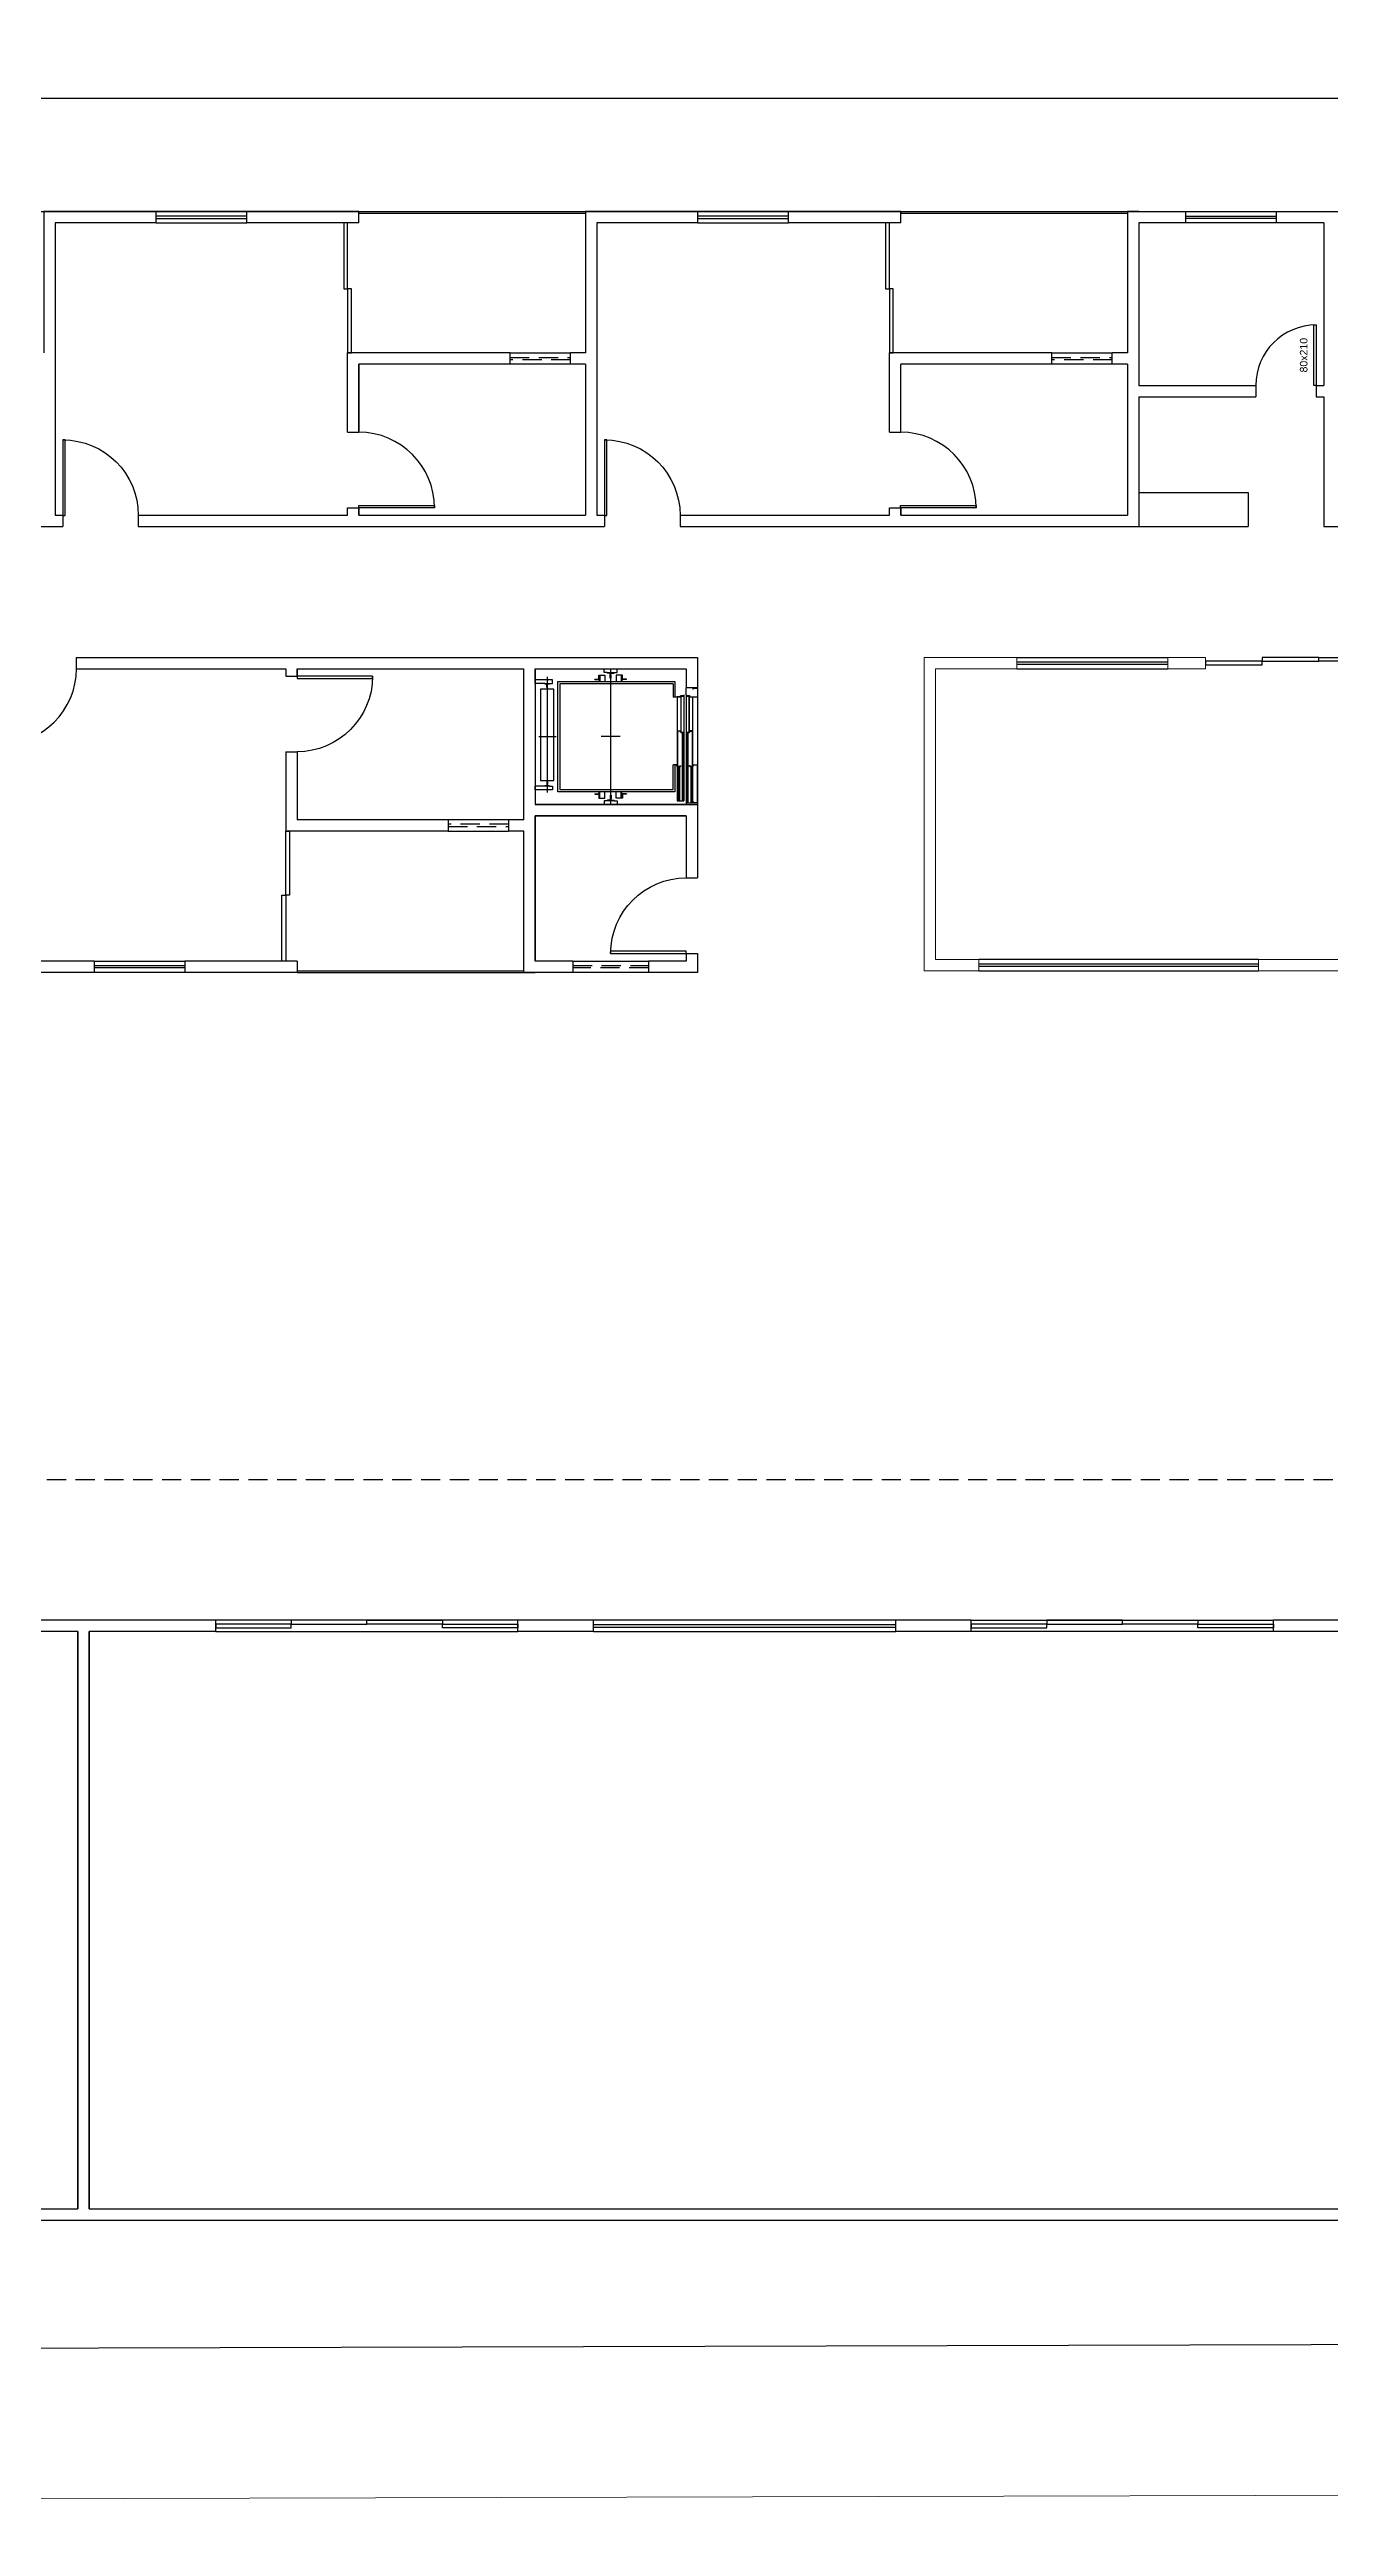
# Model space of a CAD drawing. Header units: centimetres. Extents: x 0 to 1302389, y -144212 to 85618.
# Drawn here: x 649774 to 651468, y -73293 to -70014 of the extents above; entities that cross this region are included whole.
import ezdxf
from ezdxf.enums import TextEntityAlignment as Align

# ---------------------------------------------------------------- set-up
doc = ezdxf.new("R2010")
doc.units = ezdxf.units.CM
doc.header["$LTSCALE"] = 4
for name, pattern in [('DASHED2', [9.525, 6.35, -3.175]), ('LTYPE_4', [112.5, 56.25, -56.25]), ('LTYPE_6', [168.75, 112.5, -28.125, 0, -28.125])]:
    doc.linetypes.add(name, pattern=pattern)
for name, color, linetype in [('0.1', 1, 'Continuous'), ('0.2', 2, 'Continuous'), ('0.6', 6, 'Continuous'), ('02-CONT', 2, 'Continuous'), ('08', 8, 'Continuous'), ('LIMITE-L', 7, 'Continuous'), ('PROJEÇÕES', 1, 'DASHED2')]:
    doc.layers.add(name, color=color, linetype=linetype)
doc.layers.add('P-MEIOFIO', color=171, linetype='Continuous', lineweight=9)
doc.styles.add('2mm 1-50', font='arial.ttf', dxfattribs={"height": 0.1})

# ---------------------------------------------------------------- blocks, each defined once
blk = doc.blocks.new('80d')
blk.add_lwpolyline([(35.6, -13.7), (35.6, 66.3), (38.6, 66.3), (38.6, -13.7)], close=True)
at = {"color": 1}
blk.add_arc((38.6, -13.7), 80, 90, 180, dxfattribs=at)
blk = doc.blocks.new('1_00e-flat-4')
at = {"color": 1}
blk.add_arc((28.4, -52.3), 100, 90, 180, dxfattribs=at)
at = {"layer": '02-CONT'}
blk.add_lwpolyline([(28.4, -52.3), (25.4, -52.3), (25.4, 47.7), (28.4, 47.7)], close=True, dxfattribs=at)

msp = doc.modelspace()

# ---------------------------------------------------------------- linework, layer by layer
at = {"layer": '0.1'}
for p, q in [((650035.421, -70228.744), (649915.421, -70228.744)), ((650183.921, -70228.744), (650483.921, -70228.744)), ((650183.921, -70230.744), (650483.921, -70230.744)), ((650752.421, -70228.744), (650632.421, -70228.744)), ((650900.921, -70228.744), (651200.921, -70228.744)), ((650900.921, -70230.744), (651200.921, -70230.744)), ((651278.421, -70228.744), (651398.421, -70228.744)), ((649915.421, -70243.744), (650035.421, -70243.744)), ((650632.421, -70243.744), (650752.421, -70243.744)), ((651398.421, -70243.744), (651278.421, -70243.744)), ((650383.921, -70415.744), (650463.921, -70415.744)), ((651100.921, -70415.744), (651180.921, -70415.744)), ((650463.921, -70430.744), (650383.921, -70430.744)), ((651180.921, -70430.744), (651100.921, -70430.744)), ((651215.921, -70600.744), (651360.921, -70600.744)), ((651360.921, -70600.744), (651360.921, -70645.744)), ((651215.921, -70645.744), (651360.921, -70645.744)), ((651054.473, -70818.744), (651254.473, -70818.744)), ((651054.473, -70833.744), (651254.473, -70833.744)), ((650631.995, -70859.244), (650631.995, -71011.244)), ((650381.995, -71033.744), (650301.995, -71033.744)), ((650301.995, -71048.744), (650381.995, -71048.744)), ((649833.495, -71220.744), (649953.495, -71220.744)), ((649953.495, -71235.744), (649833.495, -71235.744)), ((650101.995, -71233.744), (650401.995, -71233.744)), ((650101.995, -71235.744), (650401.995, -71235.744)), ((650466.995, -71220.744), (650566.995, -71220.744)), ((650566.995, -71235.744), (650466.995, -71235.744)), ((651374.473, -71218.744), (651004.473, -71218.744)), ((651004.473, -71233.744), (651374.473, -71233.744)), ((650394.389, -72093.348), (649994.389, -72093.348)), ((650894.389, -72093.348), (650494.389, -72093.348)), ((650994.389, -72093.348), (651394.389, -72093.348)), ((649994.389, -72108.348), (650394.389, -72108.348)), ((650494.389, -72108.348), (650894.389, -72108.348)), ((651394.389, -72108.348), (650994.389, -72108.348))]:
    msp.add_line(p, q, dxfattribs=at)
at = {"layer": '0.2'}
for p, q in [((650035.421, -70234.744), (649915.421, -70234.744)), ((649915.421, -70237.744), (650035.421, -70237.744)), ((650752.421, -70234.744), (650632.421, -70234.744)), ((650632.421, -70237.744), (650752.421, -70237.744)), ((651278.421, -70234.744), (651398.421, -70234.744)), ((651398.421, -70237.744), (651278.421, -70237.744)), ((651054.473, -70824.744), (651254.473, -70824.744)), ((651054.473, -70827.744), (651254.473, -70827.744)), ((649833.495, -71226.744), (649953.495, -71226.744)), ((649953.495, -71229.744), (649833.495, -71229.744)), ((651374.473, -71224.744), (651004.473, -71224.744)), ((651004.473, -71227.744), (651374.473, -71227.744)), ((650894.389, -72099.348), (650494.389, -72099.348)), ((650494.389, -72102.348), (650894.389, -72102.348))]:
    msp.add_line(p, q, dxfattribs=at)
at = {"layer": '0.2', "linetype": 'DASHED2'}
for p, q in [((650383.921, -70421.744), (650463.921, -70421.744)), ((650463.921, -70424.744), (650383.921, -70424.744)), ((651100.921, -70421.744), (651180.921, -70421.744)), ((651180.921, -70424.744), (651100.921, -70424.744)), ((650381.995, -71039.744), (650301.995, -71039.744)), ((650301.995, -71042.744), (650381.995, -71042.744)), ((650466.995, -71226.744), (650566.995, -71226.744)), ((650566.995, -71229.744), (650466.995, -71229.744))]:
    msp.add_line(p, q, dxfattribs=at)
at = {"layer": '0.2'}
for points in [[(650163.921, -70330.744), (650168.921, -70330.744), (650168.921, -70243.744), (650163.921, -70243.744)], [(650880.921, -70330.744), (650885.921, -70330.744), (650885.921, -70243.744), (650880.921, -70243.744)], [(650168.921, -70415.744), (650173.921, -70415.744), (650173.921, -70330.744), (650168.921, -70330.744)], [(650885.921, -70415.744), (650890.921, -70415.744), (650890.921, -70330.744), (650885.921, -70330.744)], [(651379.473, -70823.744), (651454.473, -70823.744), (651454.473, -70818.744), (651379.473, -70818.744)], [(651529.473, -70823.744), (651454.473, -70823.744), (651454.473, -70818.744), (651529.473, -70818.744)], [(651304.473, -70828.744), (651379.473, -70828.744), (651379.473, -70823.744), (651304.473, -70823.744)], [(650086.995, -71048.744), (650091.995, -71048.744), (650091.995, -71133.744), (650086.995, -71133.744)], [(650081.995, -71133.744), (650086.995, -71133.744), (650086.995, -71220.744), (650081.995, -71220.744)], [(649994.389, -72103.348), (650094.389, -72103.348), (650094.389, -72098.348), (649994.389, -72098.348)], [(650094.389, -72098.348), (650194.389, -72098.348), (650194.389, -72093.348), (650094.389, -72093.348)], [(650294.389, -72098.348), (650194.389, -72098.348), (650194.389, -72093.348), (650294.389, -72093.348)], [(650394.389, -72103.348), (650294.389, -72103.348), (650294.389, -72098.348), (650394.389, -72098.348)], [(650994.389, -72103.348), (651094.389, -72103.348), (651094.389, -72098.348), (650994.389, -72098.348)], [(651094.389, -72098.348), (651194.389, -72098.348), (651194.389, -72093.348), (651094.389, -72093.348)], [(651294.389, -72098.348), (651194.389, -72098.348), (651194.389, -72093.348), (651294.389, -72093.348)], [(651394.389, -72103.348), (651294.389, -72103.348), (651294.389, -72098.348), (651394.389, -72098.348)]]:
    msp.add_lwpolyline(points, close=True, dxfattribs=at)
at = {"layer": '0.6'}
for p, q in [((649915.421, -70243.744), (649915.421, -70228.744)), ((650035.421, -70243.744), (650035.421, -70228.744)), ((650632.421, -70243.744), (650632.421, -70228.744)), ((650752.421, -70243.744), (650752.421, -70228.744)), ((651278.421, -70243.744), (651278.421, -70228.744)), ((651398.421, -70243.744), (651398.421, -70228.744)), ((650383.921, -70430.744), (650383.921, -70415.744)), ((650463.921, -70430.744), (650463.921, -70415.744)), ((651100.921, -70430.744), (651100.921, -70415.744)), ((651180.921, -70430.744), (651180.921, -70415.744)), ((651215.921, -70458.744), (651370.921, -70458.744)), ((651370.921, -70458.744), (651370.921, -70473.744)), ((651450.921, -70458.744), (651450.921, -70473.744)), ((651450.921, -70458.744), (651460.921, -70458.744)), ((651215.921, -70473.744), (651370.921, -70473.744)), ((651450.921, -70473.744), (651460.921, -70473.744)), ((650168.921, -70520.744), (650183.921, -70520.744)), ((650885.921, -70520.744), (650900.921, -70520.744)), ((650168.921, -70620.744), (650183.921, -70620.744)), ((650885.921, -70620.744), (650900.921, -70620.744)), ((649791.921, -70630.744), (649791.921, -70645.744)), ((649891.921, -70630.744), (649891.921, -70645.744)), ((650508.921, -70630.744), (650508.921, -70645.744)), ((650608.921, -70630.744), (650608.921, -70645.744)), ((649809.995, -70833.744), (649809.995, -70818.744)), ((650086.995, -70843.744), (650101.995, -70843.744)), ((650416.995, -70833.744), (650416.995, -71013.744)), ((650086.995, -70943.744), (650101.995, -70943.744)), ((650301.995, -71033.744), (650301.995, -71048.744)), ((650381.995, -71033.744), (650381.995, -71048.744)), ((650416.995, -71028.744), (650416.995, -71220.744)), ((650616.995, -71110.744), (650631.995, -71110.744)), ((650616.995, -71210.744), (650631.995, -71210.744)), ((649833.495, -71220.744), (649833.495, -71235.744)), ((649953.495, -71220.744), (649953.495, -71235.744)), ((650401.995, -71235.744), (650416.995, -71235.744)), ((650466.995, -71220.744), (650466.995, -71235.744)), ((650566.995, -71220.744), (650566.995, -71235.744)), ((649994.389, -72108.348), (649994.389, -72093.348)), ((650394.389, -72108.348), (650394.389, -72093.348)), ((650494.389, -72108.348), (650494.389, -72093.348)), ((650894.389, -72108.348), (650894.389, -72093.348)), ((650994.389, -72108.348), (650994.389, -72093.348)), ((651394.389, -72108.348), (651394.389, -72093.348))]:
    msp.add_line(p, q, dxfattribs=at)
at = {"layer": '0.6', "lineweight": 9}
for p, q in [((651054.473, -70818.744), (651054.473, -70833.744)), ((651254.473, -70818.744), (651254.473, -70833.744)), ((651304.473, -70818.744), (651304.473, -70833.744)), ((651004.473, -71218.744), (651004.473, -71233.744)), ((651374.473, -71218.744), (651374.473, -71233.744))]:
    msp.add_line(p, q, dxfattribs=at)
at = {"layer": '0.6'}
for points in [[(649049.921, -70228.744), (651278.421, -70228.744)], [(649915.421, -70228.744), (649766.921, -70228.744), (649766.921, -70415.744)], [(650183.921, -70243.744), (650183.921, -70228.744), (650035.421, -70228.744)], [(650632.421, -70228.744), (650483.921, -70228.744), (650483.921, -70415.744)], [(650900.921, -70243.744), (650900.921, -70228.744), (650752.421, -70228.744)], [(651200.921, -70228.744), (651200.921, -70415.744)], [(651215.921, -70228.744), (651200.921, -70228.744), (651200.921, -70230.744)], [(651398.421, -70228.744), (651505.921, -70228.744)], [(649915.421, -70243.744), (649781.921, -70243.744), (649781.921, -70630.744), (649791.921, -70630.744)], [(650183.921, -70243.744), (650035.421, -70243.744)], [(650632.421, -70243.744), (650498.921, -70243.744), (650498.921, -70630.744), (650508.921, -70630.744)], [(650900.921, -70243.744), (650752.421, -70243.744)], [(651278.421, -70243.744), (651215.921, -70243.744), (651215.921, -70458.744)], [(651460.921, -70243.744), (651398.421, -70243.744)], [(651460.921, -70243.744), (651460.921, -70458.744)], [(650168.921, -70520.744), (650168.921, -70415.744)], [(650383.921, -70415.744), (650183.921, -70415.744), (650168.921, -70415.744)], [(650183.921, -70415.744), (650183.921, -70415.744)], [(650483.921, -70415.744), (650463.921, -70415.744)], [(650885.921, -70520.744), (650885.921, -70415.744)], [(651100.921, -70415.744), (650900.921, -70415.744), (650885.921, -70415.744)], [(650900.921, -70415.744), (650900.921, -70415.744)], [(651200.921, -70415.744), (651180.921, -70415.744)], [(650183.921, -70520.744), (650183.921, -70430.744)], [(650383.921, -70430.744), (650183.921, -70430.744), (650183.921, -70520.744)], [(650483.921, -70430.744), (650463.921, -70430.744)], [(650483.921, -70430.744), (650483.921, -70630.744)], [(650900.921, -70520.744), (650900.921, -70430.744)], [(651100.921, -70430.744), (650900.921, -70430.744)], [(651200.921, -70430.744), (651180.921, -70430.744)], [(651200.921, -70430.744), (651200.921, -70630.744)], [(651215.921, -70473.744), (651215.921, -70645.744)], [(651460.921, -70473.744), (651460.921, -70645.744)], [(649891.921, -70630.744), (650168.921, -70630.744), (650168.921, -70620.744)], [(650183.921, -70630.744), (650183.921, -70620.744)], [(650183.921, -70620.744), (650183.921, -70630.744), (650483.921, -70630.744)], [(650608.921, -70630.744), (650885.921, -70630.744), (650885.921, -70620.744)], [(650900.921, -70630.744), (650900.921, -70620.744)], [(650900.921, -70620.744), (650900.921, -70630.744), (651200.921, -70630.744)], [(649451.921, -70645.744), (649781.921, -70645.744)], [(649766.921, -70645.744), (649791.921, -70645.744)], [(649891.921, -70645.744), (650183.921, -70645.744)], [(650168.921, -70645.744), (650498.921, -70645.744)], [(650483.921, -70645.744), (650508.921, -70645.744)], [(650608.921, -70645.744), (650900.921, -70645.744)], [(650885.921, -70645.744), (651215.921, -70645.744)], [(651200.921, -70645.744), (651215.921, -70645.744)], [(651460.921, -70645.744), (651625.921, -70645.744)], [(649809.995, -70818.744), (650101.995, -70818.744)], [(650086.995, -70818.744), (650416.995, -70818.744)], [(650401.995, -70818.744), (650631.995, -70818.744), (650631.995, -70859.244)], [(649833.495, -71220.744), (649699.995, -71220.744), (649699.995, -70833.744), (649709.995, -70833.744)], [(649809.995, -70833.744), (650086.995, -70833.744), (650086.995, -70843.744)], [(650101.995, -70833.744), (650101.995, -70843.744)], [(650101.995, -70843.744), (650101.995, -70833.744), (650401.995, -70833.744)], [(650401.995, -71033.744), (650401.995, -70833.744)], [(650401.995, -71028.744), (650401.995, -70833.744)], [(650416.995, -70833.744), (650416.995, -71013.744)], [(650416.995, -70853.344), (650416.995, -70833.744), (650616.995, -70833.744), (650616.995, -70859.244)], [(650086.995, -70943.744), (650086.995, -71048.744)], [(650101.995, -70943.744), (650101.995, -71033.744)], [(650416.995, -70994.144), (650416.995, -70989.144)], [(650616.995, -71011.244), (650616.995, -71013.744), (650416.995, -71013.744)], [(650416.995, -71013.744), (650631.995, -71013.744), (650631.995, -71110.744)], [(650631.995, -71011.244), (650631.995, -71028.744)], [(649833.495, -71235.744), (649684.995, -71235.744), (649684.995, -71048.744)], [(650301.995, -71048.744), (650101.995, -71048.744), (650086.995, -71048.744)], [(650301.995, -71033.744), (650101.995, -71033.744)], [(650101.995, -71048.744), (650101.995, -71048.744)], [(650401.995, -71033.744), (650381.995, -71033.744)], [(650401.995, -71048.744), (650381.995, -71048.744)], [(650401.995, -71235.744), (650401.995, -71048.744)], [(650466.995, -71235.744), (650401.995, -71235.744), (650401.995, -71048.744)], [(650416.995, -71028.744), (650416.995, -71048.744)], [(650616.995, -71028.744), (650416.995, -71028.744)], [(650466.995, -71220.744), (650416.995, -71220.744), (650416.995, -71028.744), (650616.995, -71028.744), (650616.995, -71110.744)], [(650616.995, -71210.744), (650616.995, -71220.744), (650566.995, -71220.744)], [(650631.995, -71210.744), (650631.995, -71235.744), (650566.995, -71235.744)], [(650101.995, -71220.744), (649953.495, -71220.744)], [(650101.995, -71220.744), (650101.995, -71235.744), (649953.495, -71235.744)], [(649826.889, -72093.348), (649741.889, -72093.348)], [(649994.389, -72093.348), (649811.889, -72093.348)], [(650494.389, -72093.348), (650394.389, -72093.348)], [(650994.389, -72093.348), (650894.389, -72093.348)], [(651576.889, -72093.348), (651394.389, -72093.348)], [(648881.889, -72108.348), (648811.889, -72108.348), (648811.889, -72872.348), (649811.889, -72872.348), (649811.889, -72108.348), (649741.889, -72108.348)], [(649811.889, -72108.348), (649811.889, -72872.348)], [(649826.889, -72872.348), (649826.889, -72108.348)], [(649994.389, -72108.348), (649826.889, -72108.348), (649826.889, -72872.348), (651561.889, -72872.348), (651561.889, -72108.348), (651394.389, -72108.348)], [(650494.389, -72108.348), (650394.389, -72108.348)], [(650994.389, -72108.348), (650894.389, -72108.348)], [(648796.889, -72887.348), (649826.889, -72887.348)], [(649811.889, -72887.348), (651576.889, -72887.348)]]:
    msp.add_lwpolyline(points, dxfattribs=at)
at = {"layer": '0.6', "lineweight": 9}
for points in [[(651004.473, -71233.744), (650931.995, -71233.744), (650931.995, -70818.744), (651054.473, -70818.744)], [(651254.473, -70818.744), (651304.473, -70818.744)], [(651004.473, -71218.744), (650946.995, -71218.744), (650946.995, -70833.744), (651054.473, -70833.744)], [(651254.473, -70833.744), (651304.473, -70833.744)], [(651534.473, -71218.744), (651374.473, -71218.744)], [(651534.473, -71233.744), (651374.473, -71233.744)]]:
    msp.add_lwpolyline(points, dxfattribs=at)
at = {"layer": '08', "color": 253}
for p, q in [((650440.245, -70848.344), (650416.995, -70848.344)), ((650429.745, -70853.344), (650416.995, -70853.344)), ((650430.145, -70853.744), (650429.745, -70853.344)), ((650429.745, -70853.344), (650436.245, -70853.344)), ((650430.145, -70853.744), (650432.795, -70853.744)), ((650432.795, -70855.044), (650432.795, -70853.744)), ((650433.195, -70853.744), (650435.845, -70853.744)), ((650433.195, -70855.044), (650433.195, -70853.744)), ((650435.845, -70853.744), (650436.245, -70853.344)), ((650436.245, -70853.344), (650440.245, -70853.344)), ((650440.245, -70853.344), (650440.245, -70848.344)), ((650446.995, -70850.744), (650601.995, -70850.744)), ((650446.995, -70996.744), (650446.995, -70850.744)), ((650449.995, -70853.744), (650449.995, -70993.744)), ((650599.995, -70853.744), (650449.995, -70853.744)), ((650496.049, -70847.644), (650501.449, -70847.644)), ((650496.049, -70848.244), (650496.049, -70847.644)), ((650496.049, -70848.244), (650502.049, -70848.244)), ((650501.449, -70842.244), (650509.549, -70842.244)), ((650501.449, -70847.644), (650501.449, -70842.244)), ((650502.049, -70848.244), (650502.049, -70842.244)), ((650502.049, -70848.244), (650502.049, -70850.744)), ((650508.549, -70838.744), (650508.549, -70833.744)), ((650512.549, -70838.744), (650508.549, -70838.744)), ((650509.549, -70842.244), (650509.549, -70848.244)), ((650509.549, -70848.244), (650509.549, -70850.744)), ((650512.549, -70838.744), (650512.549, -70839.194)), ((650512.549, -70838.744), (650517.049, -70838.744)), ((650512.898, -70839.561), (650512.549, -70839.194)), ((650516.249, -70839.727), (650512.898, -70839.561)), ((650516.599, -70840.094), (650516.249, -70839.727)), ((650516.599, -70841.694), (650516.249, -70842.044)), ((650516.249, -70846.244), (650516.249, -70842.044)), ((650517.049, -70846.244), (650516.249, -70846.244)), ((650516.599, -70841.694), (650516.599, -70840.094)), ((650517.049, -70838.744), (650521.549, -70838.744)), ((650517.049, -70846.244), (650517.849, -70846.244)), ((650517.848, -70839.727), (650517.499, -70840.094)), ((650517.499, -70841.694), (650517.499, -70840.094)), ((650517.499, -70841.694), (650517.849, -70842.044)), ((650517.848, -70839.727), (650521.199, -70839.561)), ((650517.849, -70846.244), (650517.849, -70842.044)), ((650521.199, -70839.561), (650521.549, -70839.194)), ((650521.549, -70838.744), (650521.549, -70839.194)), ((650521.549, -70838.744), (650525.549, -70838.744)), ((650524.549, -70842.244), (650524.549, -70848.244)), ((650532.649, -70842.244), (650524.549, -70842.244)), ((650524.549, -70848.244), (650524.549, -70850.744)), ((650525.549, -70838.744), (650525.549, -70833.744)), ((650532.049, -70848.244), (650532.049, -70842.244)), ((650538.049, -70848.244), (650532.049, -70848.244)), ((650532.049, -70848.244), (650532.049, -70850.744)), ((650532.649, -70847.644), (650532.649, -70842.244)), ((650538.049, -70847.644), (650532.649, -70847.644)), ((650538.049, -70848.244), (650538.049, -70847.644)), ((650599.995, -70853.744), (650599.995, -70871.244)), ((650601.995, -70850.744), (650601.995, -70871.044)), ((650423.995, -70860.744), (650423.995, -70981.744)), ((650441.995, -70860.744), (650423.995, -70860.744)), ((650432.795, -70855.044), (650432.595, -70855.244)), ((650432.595, -70858.744), (650432.595, -70855.244)), ((650432.595, -70858.744), (650433.395, -70858.744)), ((650433.395, -70855.244), (650433.195, -70855.044)), ((650433.395, -70858.744), (650433.395, -70855.244)), ((650441.995, -70981.744), (650441.995, -70860.744)), ((650604.995, -70871.244), (650599.995, -70871.244)), ((650601.995, -70871.044), (650604.995, -70871.044)), ((650609.295, -70871.044), (650604.995, -70871.044)), ((650609.495, -70871.244), (650604.995, -70871.244)), ((650604.995, -70871.244), (650604.995, -71008.744)), ((650609.295, -70869.544), (650609.295, -70871.044)), ((650613.795, -70869.544), (650609.295, -70869.544)), ((650609.495, -70869.744), (650613.995, -70869.744)), ((650609.495, -70871.244), (650609.495, -70869.744)), ((650609.995, -70870.044), (650609.995, -70918.244)), ((650613.995, -70870.044), (650609.995, -70870.044)), ((650610.195, -70870.244), (650613.795, -70870.244)), ((650610.195, -70918.044), (650610.195, -70870.244)), ((650613.795, -70868.244), (650613.795, -70869.544)), ((650613.995, -70868.244), (650613.795, -70868.244)), ((650613.795, -70870.244), (650613.795, -70871.544)), ((650613.795, -70871.544), (650613.995, -70871.544)), ((650613.995, -70868.244), (650613.995, -71008.744)), ((650625.995, -70859.244), (650616.995, -70859.244)), ((650631.995, -70859.244), (650616.995, -70859.244)), ((650616.995, -70868.244), (650616.995, -70859.244)), ((650616.995, -70868.244), (650616.995, -71011.244)), ((650616.995, -70868.244), (650617.195, -70868.244)), ((650621.495, -70869.744), (650616.995, -70869.744)), ((650616.995, -70870.044), (650620.995, -70870.044)), ((650617.195, -70871.544), (650616.995, -70871.544)), ((650617.195, -70868.244), (650617.195, -70869.544)), ((650617.195, -70869.544), (650621.695, -70869.544)), ((650617.195, -70870.244), (650617.195, -70871.544)), ((650620.795, -70870.244), (650617.195, -70870.244)), ((650620.795, -70918.044), (650620.795, -70870.244)), ((650620.995, -70870.044), (650620.995, -70918.244)), ((650621.495, -70871.244), (650621.495, -70869.744)), ((650631.995, -70871.244), (650621.495, -70871.244)), ((650621.695, -70869.544), (650621.695, -70871.044)), ((650621.695, -70871.044), (650631.795, -70871.044)), ((650625.995, -70859.244), (650625.995, -70860.744)), ((650631.995, -70859.244), (650625.995, -70859.244)), ((650625.995, -70860.744), (650626.195, -70860.744)), ((650625.995, -71011.244), (650625.995, -70871.244)), ((650626.195, -70859.444), (650631.795, -70859.444)), ((650626.195, -70860.744), (650626.195, -70859.444)), ((650605.495, -70916.244), (650605.495, -70963.244)), ((650605.495, -70916.244), (650609.495, -70916.244)), ((650605.695, -70963.044), (650605.695, -70916.444)), ((650609.295, -70916.444), (650605.695, -70916.444)), ((650609.295, -70917.744), (650609.295, -70916.444)), ((650609.495, -70917.744), (650609.295, -70917.744)), ((650609.495, -70916.244), (650609.495, -70917.744)), ((650609.995, -70918.244), (650613.995, -70918.244)), ((650613.795, -70918.044), (650610.195, -70918.044)), ((650611.495, -70918.244), (650611.495, -71008.744)), ((650612.495, -71008.744), (650612.495, -70918.244)), ((650613.795, -70916.744), (650613.795, -70918.044)), ((650613.995, -70916.744), (650613.795, -70916.744)), ((650616.995, -70916.744), (650617.195, -70916.744)), ((650620.995, -70918.244), (650616.995, -70918.244)), ((650617.195, -70916.744), (650617.195, -70918.044)), ((650617.195, -70918.044), (650620.795, -70918.044)), ((650618.495, -70918.244), (650618.495, -71011.244)), ((650619.495, -71011.244), (650619.495, -70918.244)), ((650621.495, -70916.244), (650621.495, -70917.744)), ((650625.495, -70916.244), (650621.495, -70916.244)), ((650621.495, -70917.744), (650621.695, -70917.744)), ((650621.695, -70916.444), (650625.295, -70916.444)), ((650621.695, -70917.744), (650621.695, -70916.444)), ((650625.295, -70963.044), (650625.295, -70916.444)), ((650625.495, -70916.244), (650625.495, -70963.244)), ((650423.995, -70981.744), (650441.995, -70981.744)), ((650432.595, -70983.744), (650432.595, -70987.244)), ((650433.395, -70983.744), (650432.595, -70983.744)), ((650433.395, -70983.744), (650433.395, -70987.244)), ((650449.995, -70969.678), (650449.995, -70969.678)), ((650599.995, -70993.744), (650599.995, -70961.244)), ((650604.995, -70961.244), (650599.995, -70961.244)), ((650601.995, -70961.444), (650601.995, -70996.744)), ((650604.795, -70961.444), (650601.995, -70961.444)), ((650604.795, -70962.744), (650604.795, -70961.444)), ((650604.995, -70962.744), (650604.795, -70962.744)), ((650605.495, -70963.244), (650609.495, -70963.244)), ((650609.295, -70963.044), (650605.695, -70963.044)), ((650606.995, -71008.744), (650606.995, -70963.244)), ((650607.995, -70963.244), (650607.995, -71008.744)), ((650609.295, -70961.744), (650609.295, -70963.044)), ((650609.495, -70961.744), (650609.295, -70961.744)), ((650609.495, -70963.244), (650609.495, -70961.744)), ((650621.495, -70961.744), (650621.695, -70961.744)), ((650621.495, -70963.244), (650621.495, -70961.744)), ((650625.495, -70963.244), (650621.495, -70963.244)), ((650621.695, -70961.744), (650621.695, -70963.044)), ((650621.695, -70963.044), (650625.295, -70963.044)), ((650622.995, -70963.244), (650622.995, -71011.244)), ((650623.995, -71011.244), (650623.995, -70963.244)), ((650625.995, -70961.244), (650631.995, -70961.244)), ((650626.195, -70962.744), (650625.995, -70962.744)), ((650631.795, -70961.444), (650626.195, -70961.444)), ((650626.195, -70961.444), (650626.195, -70962.744)), ((650631.795, -71011.044), (650631.795, -70961.444)), ((650631.995, -70961.244), (650631.995, -71011.244)), ((650429.745, -70989.144), (650416.995, -70989.144)), ((650440.245, -70994.144), (650416.995, -70994.144)), ((650430.145, -70988.744), (650429.745, -70989.144)), ((650436.245, -70989.144), (650429.745, -70989.144)), ((650432.795, -70988.744), (650430.145, -70988.744)), ((650432.595, -70987.244), (650432.795, -70987.444)), ((650432.795, -70987.444), (650432.795, -70988.744)), ((650433.195, -70987.444), (650433.395, -70987.244)), ((650433.195, -70987.444), (650433.195, -70988.744)), ((650435.845, -70988.744), (650433.195, -70988.744)), ((650435.845, -70988.744), (650436.245, -70989.144)), ((650436.245, -70989.144), (650440.245, -70989.144)), ((650440.245, -70989.144), (650440.245, -70994.144)), ((650601.995, -70996.744), (650446.995, -70996.744)), ((650449.995, -70993.744), (650599.995, -70993.744)), ((650496.049, -70999.244), (650496.049, -70999.844)), ((650496.049, -70999.244), (650502.049, -70999.244)), ((650496.049, -70999.844), (650501.449, -70999.844)), ((650501.449, -70999.844), (650501.449, -71005.244)), ((650501.449, -71005.244), (650509.549, -71005.244)), ((650502.049, -70999.244), (650502.049, -70996.744)), ((650502.049, -70999.244), (650502.049, -71005.244)), ((650512.549, -71008.744), (650508.549, -71008.744)), ((650508.549, -71008.744), (650508.549, -71013.744)), ((650509.549, -70999.244), (650509.549, -70996.744)), ((650509.549, -71005.244), (650509.549, -70999.244)), ((650512.898, -71007.927), (650512.549, -71008.294)), ((650512.549, -71008.744), (650512.549, -71008.294)), ((650517.049, -71008.744), (650512.549, -71008.744)), ((650516.249, -71007.761), (650512.898, -71007.927)), ((650516.249, -71001.244), (650516.249, -71005.444)), ((650517.049, -71001.244), (650516.249, -71001.244)), ((650516.599, -71005.794), (650516.249, -71005.444)), ((650516.249, -71007.761), (650516.599, -71007.394)), ((650516.599, -71005.794), (650516.599, -71007.394)), ((650517.049, -71001.244), (650517.849, -71001.244)), ((650521.549, -71008.744), (650517.049, -71008.744)), ((650517.499, -71005.794), (650517.849, -71005.444)), ((650517.499, -71005.794), (650517.499, -71007.394)), ((650517.499, -71007.394), (650517.848, -71007.761)), ((650517.848, -71007.761), (650521.199, -71007.927)), ((650517.849, -71001.244), (650517.849, -71005.444)), ((650521.199, -71007.927), (650521.549, -71008.294)), ((650521.549, -71008.744), (650521.549, -71008.294)), ((650521.549, -71008.744), (650525.549, -71008.744)), ((650524.549, -70999.244), (650524.549, -70996.744)), ((650524.549, -71005.244), (650524.549, -70999.244)), ((650532.649, -71005.244), (650524.549, -71005.244)), ((650525.549, -71008.744), (650525.549, -71013.744)), ((650532.049, -70999.244), (650532.049, -70996.744)), ((650532.049, -70999.244), (650532.049, -71005.244)), ((650538.049, -70999.244), (650532.049, -70999.244)), ((650532.649, -70999.844), (650532.649, -71005.244)), ((650538.049, -70999.844), (650532.649, -70999.844)), ((650538.049, -70999.244), (650538.049, -70999.844)), ((650604.995, -71008.744), (650613.995, -71008.744)), ((650616.995, -71011.244), (650625.995, -71011.244)), ((650616.995, -71011.244), (650631.995, -71011.244)), ((650625.995, -71009.744), (650626.195, -71009.744)), ((650631.995, -71011.244), (650625.995, -71011.244)), ((650626.195, -71009.744), (650626.195, -71011.044)), ((650626.195, -71011.044), (650631.795, -71011.044))]:
    msp.add_line(p, q, dxfattribs=at)
at = {"layer": '08', "color": 253, "linetype": 'LTYPE_6'}
for p, q in [((650432.995, -70844.467), (650432.995, -70997.644)), ((650517.049, -70833.744), (650517.049, -71012.773)), ((650421.941, -70923.744), (650444.877, -70923.744)), ((650529.84, -70923.744), (650504.611, -70923.744))]:
    msp.add_line(p, q, dxfattribs=at)
at = {"layer": '08', "color": 253, "linetype": 'LTYPE_4'}
for p, q in [((650502.899, -70842.244), (650502.899, -70848.244)), ((650502.899, -70848.244), (650502.899, -70850.744)), ((650531.199, -70842.244), (650531.199, -70848.244)), ((650531.199, -70848.244), (650531.199, -70850.744)), ((650502.899, -70999.244), (650502.899, -70996.744)), ((650502.899, -71005.244), (650502.899, -70999.244)), ((650531.199, -70999.244), (650531.199, -70996.744)), ((650531.199, -71005.244), (650531.199, -70999.244))]:
    msp.add_line(p, q, dxfattribs=at)
at = {"layer": 'LIMITE-L'}
msp.add_lwpolyline([(658023.711, -73034.512), (645666.407, -73068.294), (646048.293, -70078.744), (659048.733, -70078.744)], close=True, dxfattribs=at)
at = {"layer": 'P-MEIOFIO'}
msp.add_lwpolyline([(646514.728, -66884.403), (644621.139, -66894.728), (643425.188, -66901.249), (640983.454, -66914.563, 0.41421356), (640834.775, -67064.872), (640841.568, -68310.655), (640848.089, -69506.606), (640854.61, -70702.557), (640861.131, -71898.508), (640867.924, -73144.291, 0.41421356), (641018.233, -73292.97), (643459.967, -73279.656), (644655.918, -73273.135), (645667.494, -73267.619), (658030.52, -73233.822), (665303.448, -73213.94, 0.41501014), (665452.533, -73063.63), (665419.384, -66984.075, 0.41421356), (665269.074, -66835.396), (659690.401, -66865.815)], format="xyb", dxfattribs=at)
at = {"layer": 'PROJEÇÕES'}
msp.add_line((653072.889, -71907.35), (647296.889, -71907.35), dxfattribs=at)

# ---------------------------------------------------------------- block references
at = {"layer": '0.6'}
for p, rotation in [((650236.174, -70592.339), 270), ((650953.174, -70592.339), 270), ((649738.4, -70885.997), 180)]:
    msp.add_blockref('1_00e-flat-4', p, dxfattribs=dict(at, rotation=rotation))
at = {"layer": '0.6', "xscale": -1}
for p in [(649820.326, -70578.491), (650537.326, -70578.491)]:
    msp.add_blockref('1_00e-flat-4', p, dxfattribs=at)
for p, rotation in [((650154.248, -70872.149), 270), ((650564.742, -71182.339), 90)]:
    msp.add_blockref('1_00e-flat-4', p, dxfattribs=dict(at, rotation=rotation))
at = {"layer": '02-CONT'}
msp.add_blockref('80d', (651412.311, -70445.084), dxfattribs=at)

# ---------------------------------------------------------------- texts
at = {"layer": '02-CONT', "style": '2mm 1-50'}
msp.add_text('80x210', height=10, rotation=90, dxfattribs=at).set_placement((651434.282, -70418.744), align=Align.MIDDLE_CENTER)

doc.saveas('drawing.dxf')
